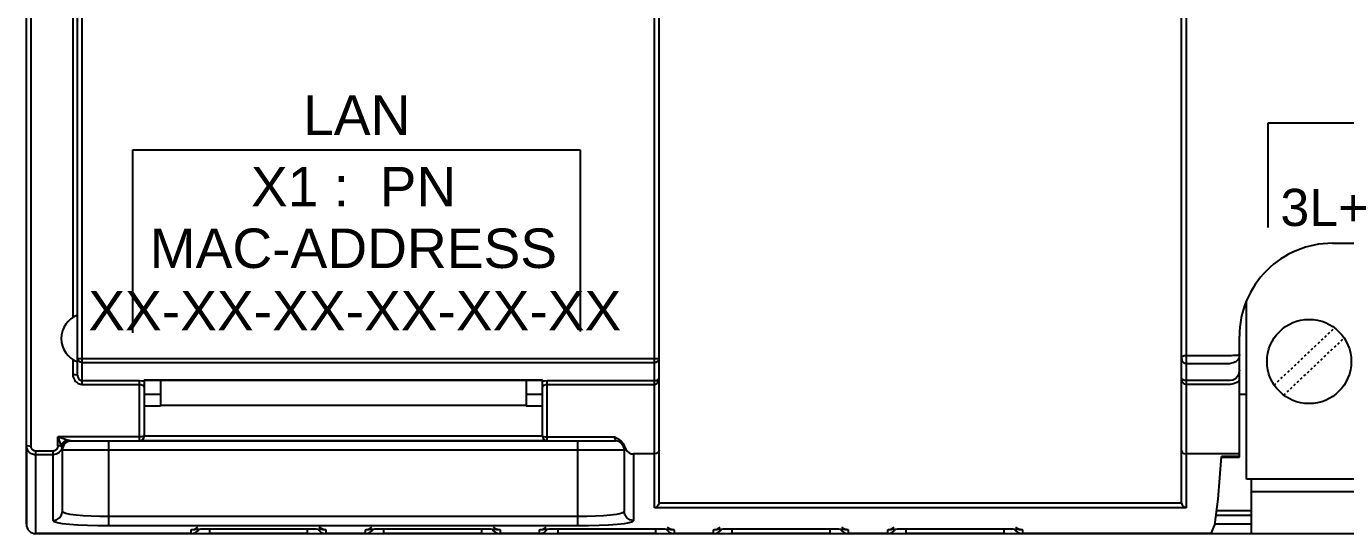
# Model space of a CAD drawing. Header units: inches. Extents: x 57 to 2760, y -193 to 2149.
# Drawn here: x 240 to 296.8, y 1902.8 to 1924.6 of the extents above; entities that cross this region are included whole.
import ezdxf

# ---------------------------------------------------------------- set-up
doc = ezdxf.new("R2010")
doc.units = ezdxf.units.IN
doc.header["$MEASUREMENT"] = 0
doc.linetypes.add('DOT', pattern=[0.2, 0.1, -0.1])
doc.styles.get("Standard").update_dxf_attribs({"font": 'arial.ttf'})

msp = doc.modelspace()

# ---------------------------------------------------------------- linework, layer by layer
at = {"color": 7, "linetype": 'Continuous'}
for p, q in [((239.97114, 1903.19462), (239.97114, 2002.39462)), ((240.17114, 1906.56641), (240.17114, 1999.02283)), ((241.97114, 1943.179), (241.97114, 1912.09265)), ((242.17114, 1909.62194), (242.17114, 1937.00527)), ((242.37114, 1909.22064), (242.37114, 1936.85877)), ((267.22114, 1904.1282), (267.22114, 1928.29462)), ((289.72114, 1904.12831), (289.72114, 1928.29462)), ((267.02114, 1903.90033), (267.02114, 1927.79462)), ((267.22114, 1904.12831), (267.22114, 1927.59462)), ((289.92114, 1927.79462), (289.92114, 1903.90033)), ((296.22114, 1915.29462), (338.22111, 1915.29462)), ((292.52114, 1905.14462), (292.52114, 1912.81449)), ((292.22114, 1910.50962), (292.22114, 1911.29462)), ((292.22114, 1906.09161), (292.22114, 1911.29462)), ((242.37114, 1910.33179), (267.02114, 1910.33179)), ((289.92114, 1910.46907), (291.82114, 1910.46907)), ((241.97114, 1910.29659), (241.97114, 1909.65211)), ((242.37114, 1910.15894), (267.02114, 1910.15894)), ((289.92114, 1910.12325), (291.82114, 1910.12325)), ((242.37114, 1909.38322), (244.84614, 1909.38322)), ((242.37114, 1909.22064), (244.84614, 1909.22064)), ((244.84614, 1906.79462), (244.84614, 1909.38322)), ((244.84614, 1909.38322), (244.94915, 1909.37939)), ((244.94915, 1909.37939), (245.04614, 1909.36806)), ((245.04614, 1909.4129), (245.04614, 1906.99462)), ((245.04614, 1909.4129), (262.19614, 1909.4129)), ((245.04614, 1909.39927), (262.19614, 1909.39927)), ((245.74714, 1909.39927), (245.74714, 1908.31462)), ((261.49514, 1909.39927), (261.49514, 1908.31462)), ((262.19614, 1906.99462), (262.19614, 1909.4129)), ((262.19614, 1909.36806), (262.29298, 1909.37938)), ((262.29298, 1909.37938), (262.39614, 1909.38322)), ((262.39614, 1909.38322), (267.02114, 1909.38322)), ((262.39614, 1906.79462), (262.39614, 1909.38322)), ((262.39614, 1909.22064), (267.02114, 1909.22064)), ((291.82105, 1909.38322), (289.92114, 1909.38322)), ((291.82114, 1909.22064), (289.92114, 1909.22064)), ((245.04614, 1908.79462), (245.74714, 1908.79462)), ((261.49514, 1908.79462), (262.19614, 1908.79462)), ((292.22114, 1908.79462), (292.52114, 1908.79462)), ((245.04614, 1908.29462), (245.74714, 1908.29462)), ((261.49514, 1908.31462), (245.74714, 1908.31462)), ((261.49514, 1908.29462), (262.19614, 1908.29462)), ((241.32114, 1906.56641), (241.32114, 1906.9618)), ((244.84614, 1906.96175), (241.32114, 1906.9618)), ((262.19614, 1906.99462), (245.04614, 1906.99462)), ((262.39614, 1906.96175), (265.32917, 1906.96175)), ((239.97114, 1906.59967), (239.97114, 1903.19462)), ((240.37114, 1902.79462), (240.37114, 1906.3493)), ((241.12114, 1906.3493), (240.37114, 1906.3493)), ((241.12114, 1903.35186), (241.12114, 1906.3493)), ((241.41955, 1906.67492), (241.45478, 1906.57492)), ((241.45478, 1906.57492), (241.52629, 1906.68267)), ((241.50669, 1906.49499), (241.58541, 1906.65007)), ((241.52114, 1903.74965), (241.52114, 1906.39462)), ((241.52114, 1903.74963), (241.52114, 1906.39462)), ((241.52114, 1906.39462), (265.72114, 1906.39462)), ((241.58541, 1906.65007), (241.72202, 1906.75668)), ((241.72202, 1906.75668), (241.89061, 1906.79462)), ((241.89061, 1906.79462), (265.35063, 1906.79462)), ((243.52114, 1903.12586), (243.52114, 1906.79462)), ((262.39614, 1906.79462), (244.84614, 1906.79462)), ((263.72114, 1903.12586), (263.72114, 1906.79462)), ((265.73588, 1906.49854), (265.65606, 1906.65194)), ((265.72114, 1906.39462), (265.72114, 1903.74965)), ((265.73886, 1906.52908), (265.78282, 1906.42533)), ((241.12112, 1906.18957), (240.37114, 1906.18957)), ((267.02114, 1906.22281), (266.12114, 1906.22281)), ((266.12114, 1906.22281), (266.12114, 1903.35186)), ((292.22114, 1906.22281), (289.92114, 1906.22281)), ((291.30581, 1904.27635), (291.45271, 1906.1182)), ((291.44914, 1906.09161), (292.22114, 1906.09161)), ((292.22114, 1906.1182), (291.45271, 1906.1182)), ((341.43114, 1905.14462), (292.52114, 1905.14462)), ((292.72114, 1905.14462), (292.72114, 1902.79462)), ((289.72338, 1904.09812), (267.2189, 1904.09812)), ((267.22114, 1904.12831), (267.22108, 1904.12326)), ((292.72114, 1904.60462), (341.72114, 1904.60462)), ((263.72113, 1903.52453), (243.52115, 1903.52453)), ((289.92114, 1903.90033), (267.02114, 1903.90033)), ((291.21427, 1903.59462), (292.72114, 1903.59462)), ((291.24113, 1903.79462), (292.72114, 1903.79462)), ((263.72114, 1903.12586), (243.52114, 1903.12586)), ((247.07114, 1902.79462), (247.07114, 1902.95281)), ((247.82751, 1903.00038), (252.07114, 1903.00045)), ((247.87114, 1903.00128), (252.07114, 1903.00128)), ((247.87114, 1902.79462), (247.87114, 1903.00128)), ((252.07114, 1903.00128), (252.07114, 1902.79462)), ((252.87114, 1902.95281), (252.87114, 1902.79462)), ((254.57114, 1902.79462), (254.57114, 1902.95281)), ((255.32751, 1903.00038), (259.57114, 1903.00045)), ((255.37114, 1903.00128), (259.57114, 1903.00128)), ((255.37114, 1902.79462), (255.37114, 1903.00128)), ((259.57114, 1903.00128), (259.57114, 1902.79462)), ((260.37114, 1902.95281), (260.37114, 1902.79462)), ((262.07114, 1902.79462), (262.07114, 1902.95281)), ((262.82751, 1903.00038), (267.07114, 1903.00045)), ((262.87114, 1903.00128), (267.07114, 1903.00128)), ((262.87114, 1902.79462), (262.87114, 1903.00128)), ((267.07114, 1903.00128), (267.07114, 1902.79462)), ((267.87114, 1902.95281), (267.87114, 1902.79462)), ((269.57114, 1902.79462), (269.57114, 1902.95281)), ((270.32751, 1903.00038), (274.57114, 1903.00045)), ((270.37114, 1903.00128), (274.57114, 1903.00128)), ((270.37114, 1902.79462), (270.37114, 1903.00128)), ((274.57114, 1903.00128), (274.57114, 1902.79462)), ((275.37114, 1902.95281), (275.37114, 1902.79462)), ((277.07114, 1902.79462), (277.07114, 1902.95281)), ((277.82751, 1903.00038), (282.07114, 1903.00045)), ((277.87114, 1903.00128), (282.07114, 1903.00128)), ((277.87114, 1902.79462), (277.87114, 1903.00128)), ((282.07114, 1903.00128), (282.07114, 1902.79462)), ((282.87114, 1902.95281), (282.87114, 1902.79462)), ((292.72114, 1903.19462), (291.16056, 1903.19462)), ((247.07114, 1902.79462), (240.37114, 1902.79462)), ((240.37114, 1902.79462), (349.57114, 1902.79462)), ((252.07114, 1902.79462), (247.87114, 1902.79462)), ((254.57114, 1902.79462), (252.87114, 1902.79462)), ((259.57114, 1902.79462), (255.37114, 1902.79462)), ((262.07114, 1902.79462), (260.37114, 1902.79462)), ((267.07114, 1902.79462), (262.87114, 1902.79462)), ((269.57114, 1902.79462), (267.87114, 1902.79462)), ((274.57114, 1902.79462), (270.37114, 1902.79462)), ((277.07114, 1902.79462), (275.37114, 1902.79462)), ((282.07114, 1902.79462), (277.87114, 1902.79462)), ((291.00644, 1902.79462), (282.87114, 1902.79462))]:
    msp.add_line(p, q, dxfattribs=at)
for p, q in [((293.46139, 1915.96903), (293.46139, 1920.48261)), ((293.46139, 1920.48261), (340.93614, 1920.48261)), ((244.55277, 1919.32277), (263.82367, 1919.32277)), ((244.55277, 1911.43393), (244.55277, 1919.32277)), ((263.82367, 1919.32277), (263.82367, 1911.49508))]:
    msp.add_line(p, q)
at = {"linetype": 'DOT'}
for p, q in [((293.71529, 1909.19139), (296.31437, 1911.65344)), ((294.12791, 1908.7558), (296.72699, 1911.21785))]:
    msp.add_line(p, q, dxfattribs=at)
at = {"color": 7, "linetype": 'Continuous'}
for points in [[(242.17114, 1910.35213), (242.18647, 1910.34432), (242.23065, 1910.33765), (242.29556, 1910.33329), (242.37114, 1910.33179)], [(242.37114, 1910.15894), (242.29556, 1910.17327), (242.23065, 1910.21463), (242.18647, 1910.27795), (242.17114, 1910.35213)], [(267.02114, 1910.33179), (267.09671, 1910.33329), (267.16163, 1910.33765), (267.20581, 1910.34432), (267.22114, 1910.35213)], [(267.02114, 1910.15894), (267.09671, 1910.17327), (267.16163, 1910.21463), (267.20581, 1910.27795), (267.22114, 1910.35213)], [(289.72114, 1910.35213), (289.72409, 1910.37212), (289.73199, 1910.39009), (289.74358, 1910.40593), (289.75777, 1910.41957), (289.77379, 1910.43119), (289.79178, 1910.44131), (289.81168, 1910.45), (289.83295, 1910.45708), (289.85498, 1910.46247), (289.87722, 1910.46619), (289.89918, 1910.46835), (289.92114, 1910.46907)], [(289.72114, 1910.35213), (289.72409, 1910.31298), (289.73199, 1910.27776), (289.74358, 1910.2468), (289.75778, 1910.22009), (289.77379, 1910.19736), (289.79179, 1910.17757), (289.81168, 1910.16057), (289.83295, 1910.1467), (289.85498, 1910.13614), (289.87722, 1910.12884), (289.89918, 1910.12464), (289.92114, 1910.12325)], [(291.82114, 1910.46907), (291.87971, 1910.46951), (291.943, 1910.471), (292.00861, 1910.47379), (292.0732, 1910.47812), (292.13232, 1910.48414), (292.18, 1910.49171), (292.21069, 1910.50042), (292.22114, 1910.50962)], [(292.22114, 1910.50962), (292.20185, 1910.39108), (292.14529, 1910.28324), (292.05666, 1910.19733), (291.94503, 1910.14225), (291.82114, 1910.12325)], [(292.22114, 1909.83768), (292.19944, 1909.69016), (292.1384, 1909.56102), (292.04769, 1909.4632), (291.93915, 1909.40346), (291.82105, 1909.38322)], [(241.97114, 1909.65211), (241.97815, 1909.57169), (241.99657, 1909.50076), (242.02317, 1909.43935), (242.05557, 1909.387), (242.0916, 1909.34352), (242.12916, 1909.30857), (242.16676, 1909.28123), (242.20428, 1909.25998), (242.24241, 1909.2436), (242.28228, 1909.23142), (242.32494, 1909.22353), (242.37114, 1909.22064)], [(241.97114, 1909.65211), (242.07114, 1909.64807), (242.14434, 1909.63702), (242.17114, 1909.62194)], [(242.17114, 1909.62194), (242.17465, 1909.57743), (242.18386, 1909.53819), (242.19716, 1909.50422), (242.21336, 1909.47526), (242.23137, 1909.45121), (242.25015, 1909.43187), (242.26895, 1909.41675), (242.28771, 1909.40499), (242.30677, 1909.39593), (242.32671, 1909.38919), (242.34803, 1909.38482), (242.37114, 1909.38322)], [(244.84614, 1909.22064), (244.89524, 1909.21623), (244.94195, 1909.2031), (244.98354, 1909.18137), (245.01684, 1909.15182), (245.03856, 1909.1161), (245.04614, 1909.07693)], [(262.19614, 1909.07693), (262.20375, 1909.11618), (262.22552, 1909.15192), (262.25887, 1909.18146), (262.30043, 1909.20314), (262.34702, 1909.21623), (262.39614, 1909.22064)], [(267.02114, 1909.22064), (267.04597, 1909.22287), (267.07256, 1909.23032), (267.09983, 1909.24387), (267.12677, 1909.26409), (267.15151, 1909.29026), (267.1723, 1909.3201), (267.18894, 1909.35198), (267.20213, 1909.38619), (267.21214, 1909.42334), (267.21871, 1909.46407), (267.22114, 1909.50887)], [(267.02114, 1909.38322), (267.04597, 1909.38419), (267.07255, 1909.38744), (267.09982, 1909.39336), (267.12677, 1909.40218), (267.15152, 1909.4136), (267.1723, 1909.42661), (267.18894, 1909.44051), (267.20214, 1909.45542), (267.21214, 1909.47161), (267.21871, 1909.48936), (267.22114, 1909.50887)], [(289.92114, 1909.38322), (289.8683, 1909.38768), (289.82539, 1909.39856), (289.79353, 1909.41213), (289.77049, 1909.42624), (289.75335, 1909.4405), (289.74004, 1909.45557), (289.73004, 1909.47181), (289.72353, 1909.4895), (289.72114, 1909.50887)], [(289.92114, 1909.22064), (289.86829, 1909.23089), (289.82539, 1909.25579), (289.79353, 1909.2869), (289.77049, 1909.31924), (289.75335, 1909.35196), (289.74004, 1909.38652), (289.73004, 1909.4238), (289.72353, 1909.4644), (289.72114, 1909.50887)], [(292.22114, 1909.38548), (292.0996, 1909.29463), (291.96452, 1909.2394), (291.82114, 1909.22064)], [(241.32099, 1906.9618), (241.41268, 1906.93198), (241.51143, 1906.9008), (241.6164, 1906.86881), (241.72205, 1906.83822)], [(241.32114, 1906.96175), (241.35166, 1906.87189), (241.41955, 1906.67492)], [(245.04614, 1906.99462), (245.03075, 1906.98198), (244.98625, 1906.97117), (244.92128, 1906.96416), (244.84614, 1906.96175)], [(262.19614, 1906.99462), (262.21153, 1906.98198), (262.25603, 1906.97117), (262.321, 1906.96416), (262.39614, 1906.96175)], [(265.32732, 1906.87895), (265.32305, 1906.89734), (265.32116, 1906.91705), (265.32269, 1906.93838), (265.32917, 1906.96175)], [(265.32917, 1906.96175), (265.37449, 1906.92441), (265.42683, 1906.88817)], [(239.97114, 1906.59967), (239.99793, 1906.58304), (240.07114, 1906.57086), (240.17114, 1906.56641)], [(240.37114, 1906.18957), (240.32598, 1906.19219), (240.28253, 1906.19976), (240.23938, 1906.21246), (240.19586, 1906.23104), (240.15189, 1906.25667), (240.10796, 1906.29084), (240.06552, 1906.3351), (240.02736, 1906.39002), (239.99714, 1906.45424), (239.97778, 1906.52525), (239.97114, 1906.59967)], [(240.37114, 1906.3493), (240.34856, 1906.35069), (240.32683, 1906.3547), (240.30526, 1906.36142), (240.2835, 1906.37125), (240.26151, 1906.38482), (240.23955, 1906.40291), (240.21834, 1906.42633), (240.19926, 1906.4554), (240.18414, 1906.4894), (240.17446, 1906.527), (240.17114, 1906.56641)], [(241.50765, 1906.49409), (241.48754, 1906.43515), (241.45763, 1906.37795), (241.41819, 1906.32503), (241.37009, 1906.27868), (241.31459, 1906.24073), (241.25327, 1906.21259), (241.18807, 1906.19535), (241.12112, 1906.18957)], [(241.32114, 1906.56641), (241.31891, 1906.53405), (241.31157, 1906.50006), (241.29852, 1906.46611), (241.27961, 1906.43396), (241.25523, 1906.40532), (241.22611, 1906.38161), (241.19321, 1906.36388), (241.15774, 1906.35297), (241.12114, 1906.3493)], [(241.45478, 1906.57492), (241.39269, 1906.56861), (241.32114, 1906.56641)], [(241.45478, 1906.57492), (241.46769, 1906.5542), (241.48837, 1906.52058)], [(241.48837, 1906.52058), (241.49624, 1906.50828), (241.50241, 1906.49952), (241.50669, 1906.49499)], [(241.50669, 1906.49499), (241.50727, 1906.49455), (241.50765, 1906.49409)], [(241.50765, 1906.49409), (241.51775, 1906.44484), (241.52114, 1906.39462)], [(241.50766, 1906.49409), (241.5867, 1906.64959), (241.72426, 1906.75655), (241.89417, 1906.79463)], [(241.52629, 1906.68267), (241.61866, 1906.77367), (241.72205, 1906.83822)], [(241.72205, 1906.83822), (241.79725, 1906.81683), (241.82847, 1906.80806), (241.85488, 1906.80108), (241.87589, 1906.79639), (241.89061, 1906.79462)], [(265.35063, 1906.79462), (265.35596, 1906.79765), (265.35627, 1906.80553), (265.35271, 1906.81684), (265.34679, 1906.83043), (265.33993, 1906.84551), (265.33318, 1906.86171), (265.32732, 1906.87895)], [(265.65606, 1906.65194), (265.51911, 1906.7572), (265.35063, 1906.79462)], [(265.42683, 1906.88817), (265.48384, 1906.85005), (265.54308, 1906.80651)], [(265.54308, 1906.80651), (265.60176, 1906.7546), (265.65696, 1906.69161)], [(265.65696, 1906.69161), (265.70436, 1906.61628), (265.73886, 1906.52908)], [(265.72114, 1906.39462), (265.72484, 1906.44713), (265.73588, 1906.49854)], [(265.78282, 1906.42533), (265.84777, 1906.34002), (265.92972, 1906.27575), (266.02375, 1906.23588), (266.12114, 1906.22281)], [(267.22114, 1906.38278), (267.20832, 1906.3264), (267.16908, 1906.27511), (267.10474, 1906.23745), (267.02114, 1906.22281)], [(289.72114, 1906.38278), (289.73396, 1906.3264), (289.7732, 1906.27511), (289.83754, 1906.23745), (289.92114, 1906.22281)], [(267.2189, 1904.09812), (267.1894, 1904.01631), (267.14027, 1903.95699), (267.08197, 1903.91874), (267.02114, 1903.90033)], [(267.22108, 1904.12326), (267.22089, 1904.11821), (267.22014, 1904.10814), (267.2189, 1904.09812)], [(289.72338, 1904.09812), (289.72214, 1904.10814), (289.72139, 1904.11821), (289.72114, 1904.12831)], [(289.72338, 1904.09812), (289.75288, 1904.01631), (289.80201, 1903.95699), (289.86031, 1903.91874), (289.92114, 1903.90033)], [(291.00644, 1902.79462), (291.15668, 1903.16574), (291.30581, 1904.27635)], [(241.12114, 1903.35186), (241.27421, 1903.38214), (241.40398, 1903.46836), (241.49069, 1903.59741), (241.52114, 1903.74963)], [(243.52115, 1903.52453), (243.13253, 1903.52828), (242.75821, 1903.53951), (242.41319, 1903.55815), (242.11014, 1903.58406), (241.86074, 1903.61692), (241.67483, 1903.65616), (241.5599, 1903.70091), (241.52114, 1903.74963)], [(265.72114, 1903.74963), (265.68238, 1903.70091), (265.56745, 1903.65616), (265.38154, 1903.61692), (265.13213, 1903.58406), (264.82908, 1903.55815), (264.48407, 1903.53951), (264.10975, 1903.52828), (263.72113, 1903.52453)], [(266.12114, 1903.35186), (265.96806, 1903.38214), (265.83829, 1903.46837), (265.75159, 1903.59741), (265.72114, 1903.74963)], [(243.52114, 1903.12586), (243.05501, 1903.12961), (242.60597, 1903.14088), (242.19194, 1903.15959), (241.82812, 1903.1856), (241.52859, 1903.21862), (241.30543, 1903.25805), (241.16757, 1903.30298), (241.12114, 1903.35186)], [(247.07114, 1902.95281), (247.22421, 1902.98321), (247.35398, 1903.06978)], [(247.07114, 1902.95281), (247.0987, 1902.96479), (247.17886, 1902.97629), (247.30603, 1902.98645)], [(247.18666, 1902.97395), (247.1819, 1902.97289), (247.18806, 1902.97383), (247.21499, 1902.97716), (247.2589, 1902.98131), (247.31914, 1902.98572), (247.39445, 1902.98999), (247.4845, 1902.99383), (247.58792, 1902.99703), (247.70311, 1902.99927), (247.82751, 1903.00038)], [(247.30603, 1902.98645), (247.47172, 1902.99443), (247.6642, 1902.99952), (247.87114, 1903.00128)], [(252.07114, 1903.00128), (252.27796, 1902.99953), (252.47007, 1902.99445), (252.63556, 1902.98649)], [(252.07114, 1903.00046), (252.10742, 1903.0004), (252.23725, 1902.99932), (252.35699, 1902.99695), (252.46397, 1902.99362), (252.55636, 1902.98955), (252.63308, 1902.98507), (252.69281, 1902.9805), (252.73513, 1902.97629), (252.75746, 1902.97336), (252.76066, 1902.97283)], [(252.87114, 1902.95281), (252.71807, 1902.98321), (252.5883, 1903.06978)], [(252.63556, 1902.98649), (252.76324, 1902.97631), (252.84368, 1902.96477), (252.87114, 1902.95281)], [(254.57114, 1902.95281), (254.72421, 1902.98321), (254.85398, 1903.06978)], [(254.57114, 1902.95281), (254.5987, 1902.96479), (254.67886, 1902.97629), (254.80603, 1902.98645)], [(254.68666, 1902.97395), (254.6819, 1902.97289), (254.68806, 1902.97383), (254.71499, 1902.97716), (254.7589, 1902.98131), (254.81914, 1902.98572), (254.89445, 1902.98999), (254.9845, 1902.99383), (255.08792, 1902.99703), (255.20311, 1902.99927), (255.32751, 1903.00038)], [(254.80603, 1902.98645), (254.97172, 1902.99443), (255.1642, 1902.99952), (255.37114, 1903.00128)], [(259.57114, 1903.00128), (259.77796, 1902.99953), (259.97007, 1902.99445), (260.13556, 1902.98649)], [(259.57114, 1903.00046), (259.60742, 1903.0004), (259.73725, 1902.99932), (259.85699, 1902.99695), (259.96397, 1902.99362), (260.05636, 1902.98955), (260.13308, 1902.98507), (260.19281, 1902.9805), (260.23513, 1902.97629), (260.25746, 1902.97336), (260.26066, 1902.97283)], [(260.37114, 1902.95281), (260.21807, 1902.98321), (260.0883, 1903.06978)], [(260.13556, 1902.98649), (260.26324, 1902.97631), (260.34368, 1902.96477), (260.37114, 1902.95281)], [(262.07114, 1902.95281), (262.22421, 1902.98321), (262.35398, 1903.06978)], [(262.07114, 1902.95281), (262.0987, 1902.96479), (262.17886, 1902.97629), (262.30603, 1902.98645)], [(262.18666, 1902.97395), (262.1819, 1902.97289), (262.18806, 1902.97383), (262.21499, 1902.97716), (262.2589, 1902.98131), (262.31914, 1902.98572), (262.39445, 1902.98999), (262.4845, 1902.99383), (262.58792, 1902.99703), (262.70311, 1902.99927), (262.82751, 1903.00038)], [(262.30603, 1902.98645), (262.47172, 1902.99443), (262.6642, 1902.99952), (262.87114, 1903.00128)], [(266.12114, 1903.35186), (266.0747, 1903.30298), (265.93684, 1903.25805), (265.71368, 1903.21862), (265.41416, 1903.1856), (265.05034, 1903.15959), (264.63631, 1903.14088), (264.18727, 1903.12961), (263.72114, 1903.12586)], [(267.07114, 1903.00128), (267.27796, 1902.99953), (267.47007, 1902.99445), (267.63556, 1902.98649)], [(267.07114, 1903.00046), (267.10742, 1903.0004), (267.23725, 1902.99932), (267.35699, 1902.99695), (267.46397, 1902.99362), (267.55636, 1902.98955), (267.63308, 1902.98507), (267.69281, 1902.9805), (267.73513, 1902.97629), (267.75746, 1902.97336), (267.76066, 1902.97283)], [(267.87114, 1902.95281), (267.71807, 1902.98321), (267.5883, 1903.06978)], [(267.63556, 1902.98649), (267.76324, 1902.97631), (267.84368, 1902.96477), (267.87114, 1902.95281)], [(269.57114, 1902.95281), (269.72421, 1902.98321), (269.85398, 1903.06978)], [(269.57114, 1902.95281), (269.5987, 1902.96479), (269.67886, 1902.97629), (269.80603, 1902.98645)], [(269.68666, 1902.97395), (269.6819, 1902.97289), (269.68806, 1902.97383), (269.71499, 1902.97716), (269.7589, 1902.98131), (269.81914, 1902.98572), (269.89445, 1902.98999), (269.9845, 1902.99383), (270.08792, 1902.99703), (270.20311, 1902.99927), (270.32751, 1903.00038)], [(269.80603, 1902.98645), (269.97172, 1902.99443), (270.1642, 1902.99952), (270.37114, 1903.00128)], [(274.57114, 1903.00128), (274.77796, 1902.99953), (274.97007, 1902.99445), (275.13556, 1902.98649)], [(274.57114, 1903.00046), (274.60742, 1903.0004), (274.73725, 1902.99932), (274.85699, 1902.99695), (274.96397, 1902.99362), (275.05636, 1902.98955), (275.13308, 1902.98507), (275.19281, 1902.9805), (275.23513, 1902.97629), (275.25746, 1902.97336), (275.26066, 1902.97283)], [(275.37114, 1902.95281), (275.21807, 1902.98321), (275.0883, 1903.06978)], [(275.13556, 1902.98649), (275.26324, 1902.97631), (275.34368, 1902.96477), (275.37114, 1902.95281)], [(277.07114, 1902.95281), (277.22421, 1902.98321), (277.35398, 1903.06978)], [(277.07114, 1902.95281), (277.0987, 1902.96479), (277.17886, 1902.97629), (277.30603, 1902.98645)], [(277.18666, 1902.97395), (277.1819, 1902.97289), (277.18806, 1902.97383), (277.21499, 1902.97716), (277.2589, 1902.98131), (277.31914, 1902.98572), (277.39445, 1902.98999), (277.4845, 1902.99383), (277.58792, 1902.99703), (277.70311, 1902.99927), (277.82751, 1903.00038)], [(277.30603, 1902.98645), (277.47172, 1902.99443), (277.6642, 1902.99952), (277.87114, 1903.00128)], [(282.07114, 1903.00128), (282.27796, 1902.99953), (282.47007, 1902.99445), (282.63556, 1902.98649)], [(282.07114, 1903.00046), (282.10742, 1903.0004), (282.23725, 1902.99932), (282.35699, 1902.99695), (282.46397, 1902.99362), (282.55636, 1902.98955), (282.63308, 1902.98507), (282.69281, 1902.9805), (282.73513, 1902.97629), (282.75746, 1902.97336), (282.76066, 1902.97283)], [(282.87114, 1902.95281), (282.71807, 1902.98321), (282.5883, 1903.06978)], [(282.63556, 1902.98649), (282.76324, 1902.97631), (282.84368, 1902.96477), (282.87114, 1902.95281)]]:
    msp.add_lwpolyline(points, dxfattribs=at)
msp.add_circle((295.22114, 1910.20462), 1.815, dxfattribs=at)
for centre, radius, start, end in [((296.22114, 1911.29462), 4, 89.999993, 180.000511), ((242.53542, 1911.19462), 1.06429, 110.01596, 249.98404), ((244.84614, 1906.99462), 0.2, 270, 0), ((262.39614, 1906.99462), 0.2, 180, 270), ((241.92114, 1906.39462), 0.4, 94.316228, 180), ((265.32113, 1906.39462), 0.40001, 0, 85.829114), ((240.37114, 1903.19462), 0.4, 180, 270), ((240.37114, 1903.19462), 0.4, 180, 270), ((247.07114, 1903.19462), 0.4, 270, 329.03264), ((252.87114, 1903.19462), 0.4, 210.974861, 270), ((252.87114, 1903.19462), 0.4, 210.974861, 270), ((254.57114, 1903.19462), 0.4, 270, 329.03264), ((260.37114, 1903.19462), 0.4, 210.974861, 270), ((260.37114, 1903.19462), 0.4, 210.974861, 270), ((262.07114, 1903.19462), 0.4, 270, 329.03264), ((267.87114, 1903.19462), 0.4, 210.974861, 270), ((267.87114, 1903.19462), 0.4, 210.974861, 270), ((269.57114, 1903.19462), 0.4, 270, 329.03264), ((275.37114, 1903.19462), 0.4, 210.974861, 270), ((275.37114, 1903.19462), 0.4, 210.974861, 270), ((277.07114, 1903.19462), 0.4, 270, 329.03264), ((282.87114, 1903.19462), 0.4, 210.974861, 270), ((282.87114, 1903.19462), 0.4, 210.974861, 270)]:
    msp.add_arc(centre, radius, start, end, dxfattribs=at)

# ---------------------------------------------------------------- texts
for s, insert, char_height, width, attachment_point in [('LAN', (254.20107, 1921.66116), 1.7, 25.5322771, 2), ('X1 :  PN', (254.06462, 1918.58198), 1.7, 25.5322771, 2), ('3L+', (293.98239, 1917.63822), 1.6, 3.5662222, 1), ('MAC-ADDRESS ', (254.05506, 1915.93088), 1.7, 25.5322771, 2), ('XX-XX-XX-XX-XX-XX', (254.11624, 1913.24011), 1.7, 25.5322771, 2)]:
    msp.add_mtext(s, dxfattribs=dict(insert=insert, char_height=char_height, width=width, attachment_point=attachment_point))

doc.saveas('drawing.dxf')
